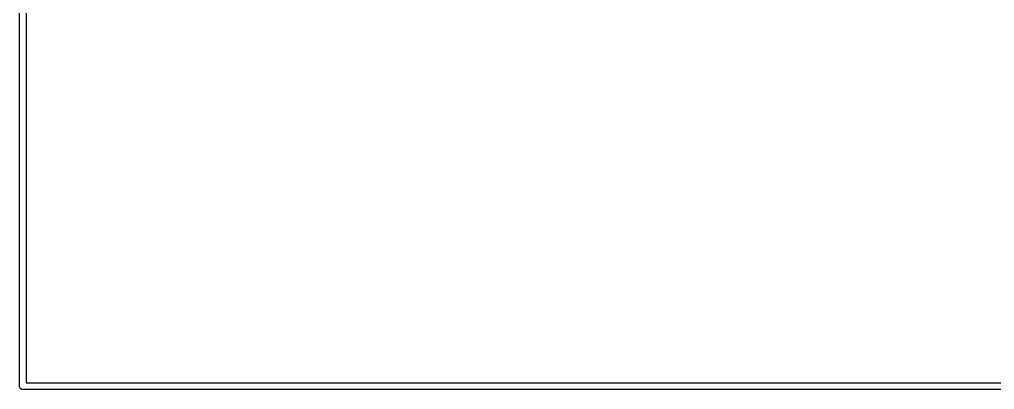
# Model space of a CAD drawing. Extents: x 128.4 to 190.5, y -130.4 to -95.9.
# Drawn here: x 128.41 to 142.98, y -120.57 to -115.04 of the extents above; entities that cross this region are included whole.
import ezdxf

# ---------------------------------------------------------------- set-up
doc = ezdxf.new("R2010")
doc.units = 0
doc.header["$MEASUREMENT"] = 0
doc.layers.add('BLACK', color=7, linetype='CONTINUOUS')

msp = doc.modelspace()

# ---------------------------------------------------------------- linework, layer by layer
at = {"layer": 'Black'}
for p, q in [((128.41, -120.523), (128.41, -104.523)), ((128.511, -104.573), (128.511, -120.473)), ((128.411, -120.527), (128.41, -120.523)), ((128.411, -120.532), (128.411, -120.527)), ((128.413, -120.536), (128.411, -120.532)), ((128.414, -120.54), (128.413, -120.536)), ((128.416, -120.544), (128.414, -120.54)), ((128.417, -120.548), (128.416, -120.544)), ((128.42, -120.551), (128.417, -120.548)), ((128.422, -120.555), (128.42, -120.551)), ((128.426, -120.558), (128.422, -120.555)), ((128.428, -120.561), (128.426, -120.558)), ((128.432, -120.563), (128.428, -120.561)), ((128.435, -120.566), (128.432, -120.563)), ((128.44, -120.568), (128.435, -120.566)), ((128.443, -120.57), (128.44, -120.568)), ((128.448, -120.571), (128.443, -120.57)), ((128.452, -120.572), (128.448, -120.571)), ((128.456, -120.572), (128.452, -120.572)), ((128.46, -120.573), (128.456, -120.572)), ((150.46, -120.573), (128.46, -120.573)), ((128.511, -120.473), (150.41, -120.473))]:
    msp.add_line(p, q, dxfattribs=at)

doc.saveas('drawing.dxf')
